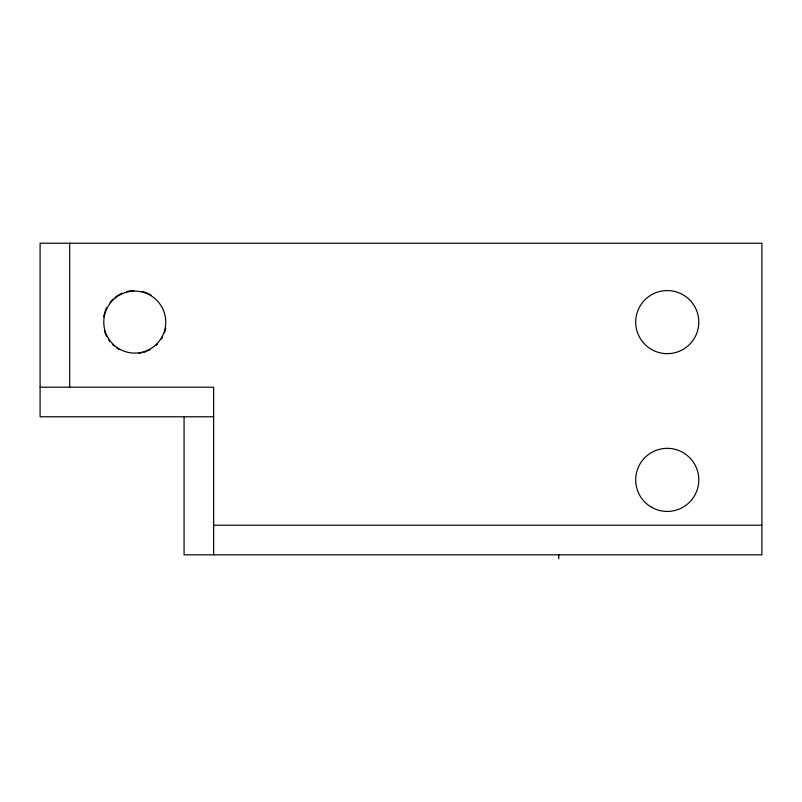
<?xml version="1.0" encoding="UTF-8"?>
<svg xmlns="http://www.w3.org/2000/svg" width="802" height="802" viewBox="0 0 802 802"><rect width="100%" height="100%" fill="white"/><g stroke="black" fill="none" stroke-linecap="round" stroke-linejoin="round"><path stroke-width="1.2" d="M40.1 387.196L213.643 387.196L213.643 554.824M213.643 416.779L40.1 416.779L40.1 243.227L761.9 243.227L761.9 554.824L184.069 554.824L184.069 416.779M213.643 525.24L761.9 525.24M558.773 554.824L558.773 558.773M69.684 243.227L69.684 387.196M165.743 328.088A31.559 31.559 0 0 1 164.48 332.72M162.525 337.111A31.559 31.559 0 0 1 161.312 339.176M157.603 343.888A31.559 31.559 0 0 1 155.879 345.562M150.014 349.742A31.559 31.559 0 0 1 147.869 350.815M146.776 351.296A31.559 31.559 0 0 1 143.357 352.479M141.032 353.04A31.559 31.559 0 0 1 138.656 353.431M118.987 349.441A31.559 31.559 0 0 1 116.952 348.158M114.095 345.963A31.559 31.559 0 0 1 112.35 344.319M109.954 341.622A31.559 31.559 0 0 1 108.551 339.677M106.716 336.569A31.559 31.559 0 0 1 104.491 331.005M103.669 316.74A31.559 31.559 0 0 1 104.17 314.384M104.491 313.221A31.559 31.559 0 0 1 106.716 307.657M109.954 302.605A31.559 31.559 0 0 1 113.212 299.066M115.017 297.502A31.559 31.559 0 0 1 118.987 294.785M120.029 294.214A31.559 31.559 0 0 1 122.205 293.171M126.736 291.597A31.559 31.559 0 0 1 133.864 290.575M142.205 291.447A31.559 31.559 0 0 1 147.869 293.412M148.951 293.933A31.559 31.559 0 0 1 151.057 295.096M651.465 507.215A31.559 31.559 0 0 0 698.793 479.887A31.559 31.559 0 0 0 651.465 452.559A31.559 31.559 0 0 0 651.465 507.215M651.465 349.441A31.559 31.559 0 0 0 698.793 322.113A31.559 31.559 0 0 0 651.465 294.785A31.559 31.559 0 0 0 651.465 349.441M114.475 345.532A30.987 30.987 0 0 0 165.182 327.978A30.987 30.987 0 0 0 124.631 292.83A30.987 30.987 0 0 0 114.475 345.532"/></g></svg>
